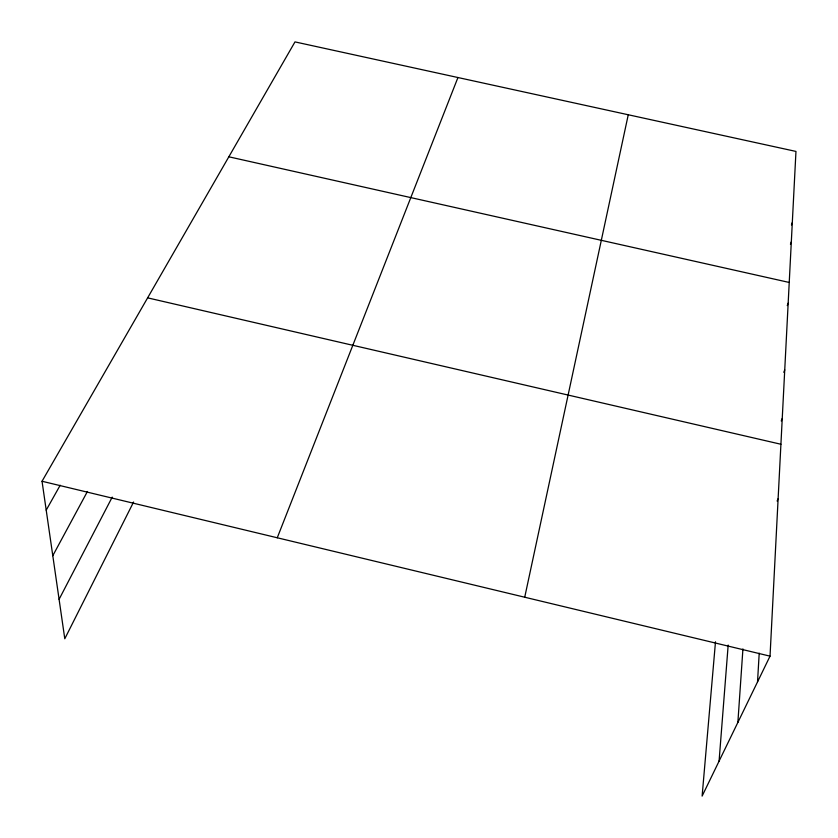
<?xml version="1.0" encoding="UTF-8"?>
<svg xmlns="http://www.w3.org/2000/svg" width="838" height="838" viewBox="0 0 838 838"><rect width="100%" height="100%" fill="white"/><g stroke="black" fill="none" stroke-linecap="round" stroke-linejoin="round"><path stroke-width="1.26" d="M715.495 641.782L702.118 796.1L770.028 656.154L795.964 151.427L294.986 41.9L42.036 481.263L64.788 638.765L133.588 502.014M757.531 681.912L759.207 653.158M737.869 722.44L742.929 648.905M719.077 761.155L728.18 645.061M524.724 597.222L628.259 114.764M791.449 224.961L792.308 222.583M790.444 244.256L791.323 241.868M787.249 305.598L788.17 303.188M277.263 537.776L457.946 77.525M783.781 372.302L784.745 369.883M781.246 420.948L782.242 418.529M777.119 501.072L778.114 498.767M59.089 599.327L112.229 497.112M52.784 555.709L87.445 491.456M46.205 510.153L60.189 485.244M228.837 156.8L789.239 282.458M147.624 297.857L780.922 444.255M42.036 481.263L770.028 656.154"/></g></svg>
